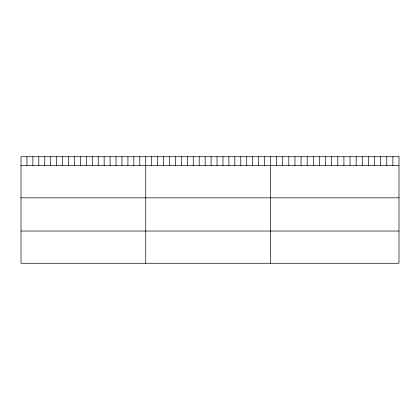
<?xml version="1.0" encoding="UTF-8"?>
<svg xmlns="http://www.w3.org/2000/svg" width="420" height="420" viewBox="0 0 420 420"><rect width="100%" height="100%" fill="white"/><g stroke="black" fill="none" stroke-linecap="round" stroke-linejoin="round"><path stroke-width="0.63" d="M21 165.59L399 165.59M21 197.825L399 197.825M21 231.037L399 231.037M392.879 156.728L392.879 165.59M386.762 156.728L386.762 165.59M380.641 156.728L380.641 165.59M374.519 156.728L374.519 165.59M368.398 156.728L368.398 165.59M362.281 156.728L362.281 165.59M356.16 156.728L356.16 165.59M350.038 156.728L350.038 165.59M343.922 156.728L343.922 165.59M337.801 156.728L337.801 165.59M331.679 156.728L331.679 165.59M325.558 156.728L325.558 165.59M319.442 156.728L319.442 165.59M313.32 156.728L313.32 165.59M307.199 156.728L307.199 165.59M301.082 156.728L301.082 165.59M294.961 156.728L294.961 165.59M288.839 156.728L288.839 165.59M282.718 156.728L282.718 165.59M276.602 156.728L276.602 165.59M270.48 156.728L270.48 263.272M264.542 156.728L264.542 165.59M258.599 156.728L258.599 165.59M252.662 156.728L252.662 165.59M246.719 156.728L246.719 165.59M240.781 156.728L240.781 165.59M234.838 156.728L234.838 165.59M228.9 156.728L228.9 165.59M222.962 156.728L222.962 165.59M217.019 156.728L217.019 165.59M211.082 156.728L211.082 165.59M205.139 156.728L205.139 165.59M199.201 156.728L199.201 165.59M193.258 156.728L193.258 165.59M187.32 156.728L187.32 165.59M181.382 156.728L181.382 165.59M175.439 156.728L175.439 165.59M169.502 156.728L169.502 165.59M163.559 156.728L163.559 165.59M157.621 156.728L157.621 165.59M151.678 156.728L151.678 165.59M145.74 156.728L145.74 263.272M139.802 156.728L139.802 165.59M133.859 156.728L133.859 165.59M127.922 156.728L127.922 165.59M121.979 156.728L121.979 165.59M116.041 156.728L116.041 165.59M110.098 156.728L110.098 165.59M104.16 156.728L104.16 165.59M98.222 156.728L98.222 165.59M92.279 156.728L92.279 165.59M86.342 156.728L86.342 165.59M80.398 156.728L80.398 165.59M74.461 156.728L74.461 165.59M68.518 156.728L68.518 165.59M62.58 156.728L62.58 165.59M56.642 156.728L56.642 165.59M50.699 156.728L50.699 165.59M44.762 156.728L44.762 165.59M38.819 156.728L38.819 165.59M32.881 156.728L32.881 165.59M26.938 156.728L26.938 165.59M399 156.728L21 156.728L21 263.272L399 263.272L399 156.728"/></g></svg>
